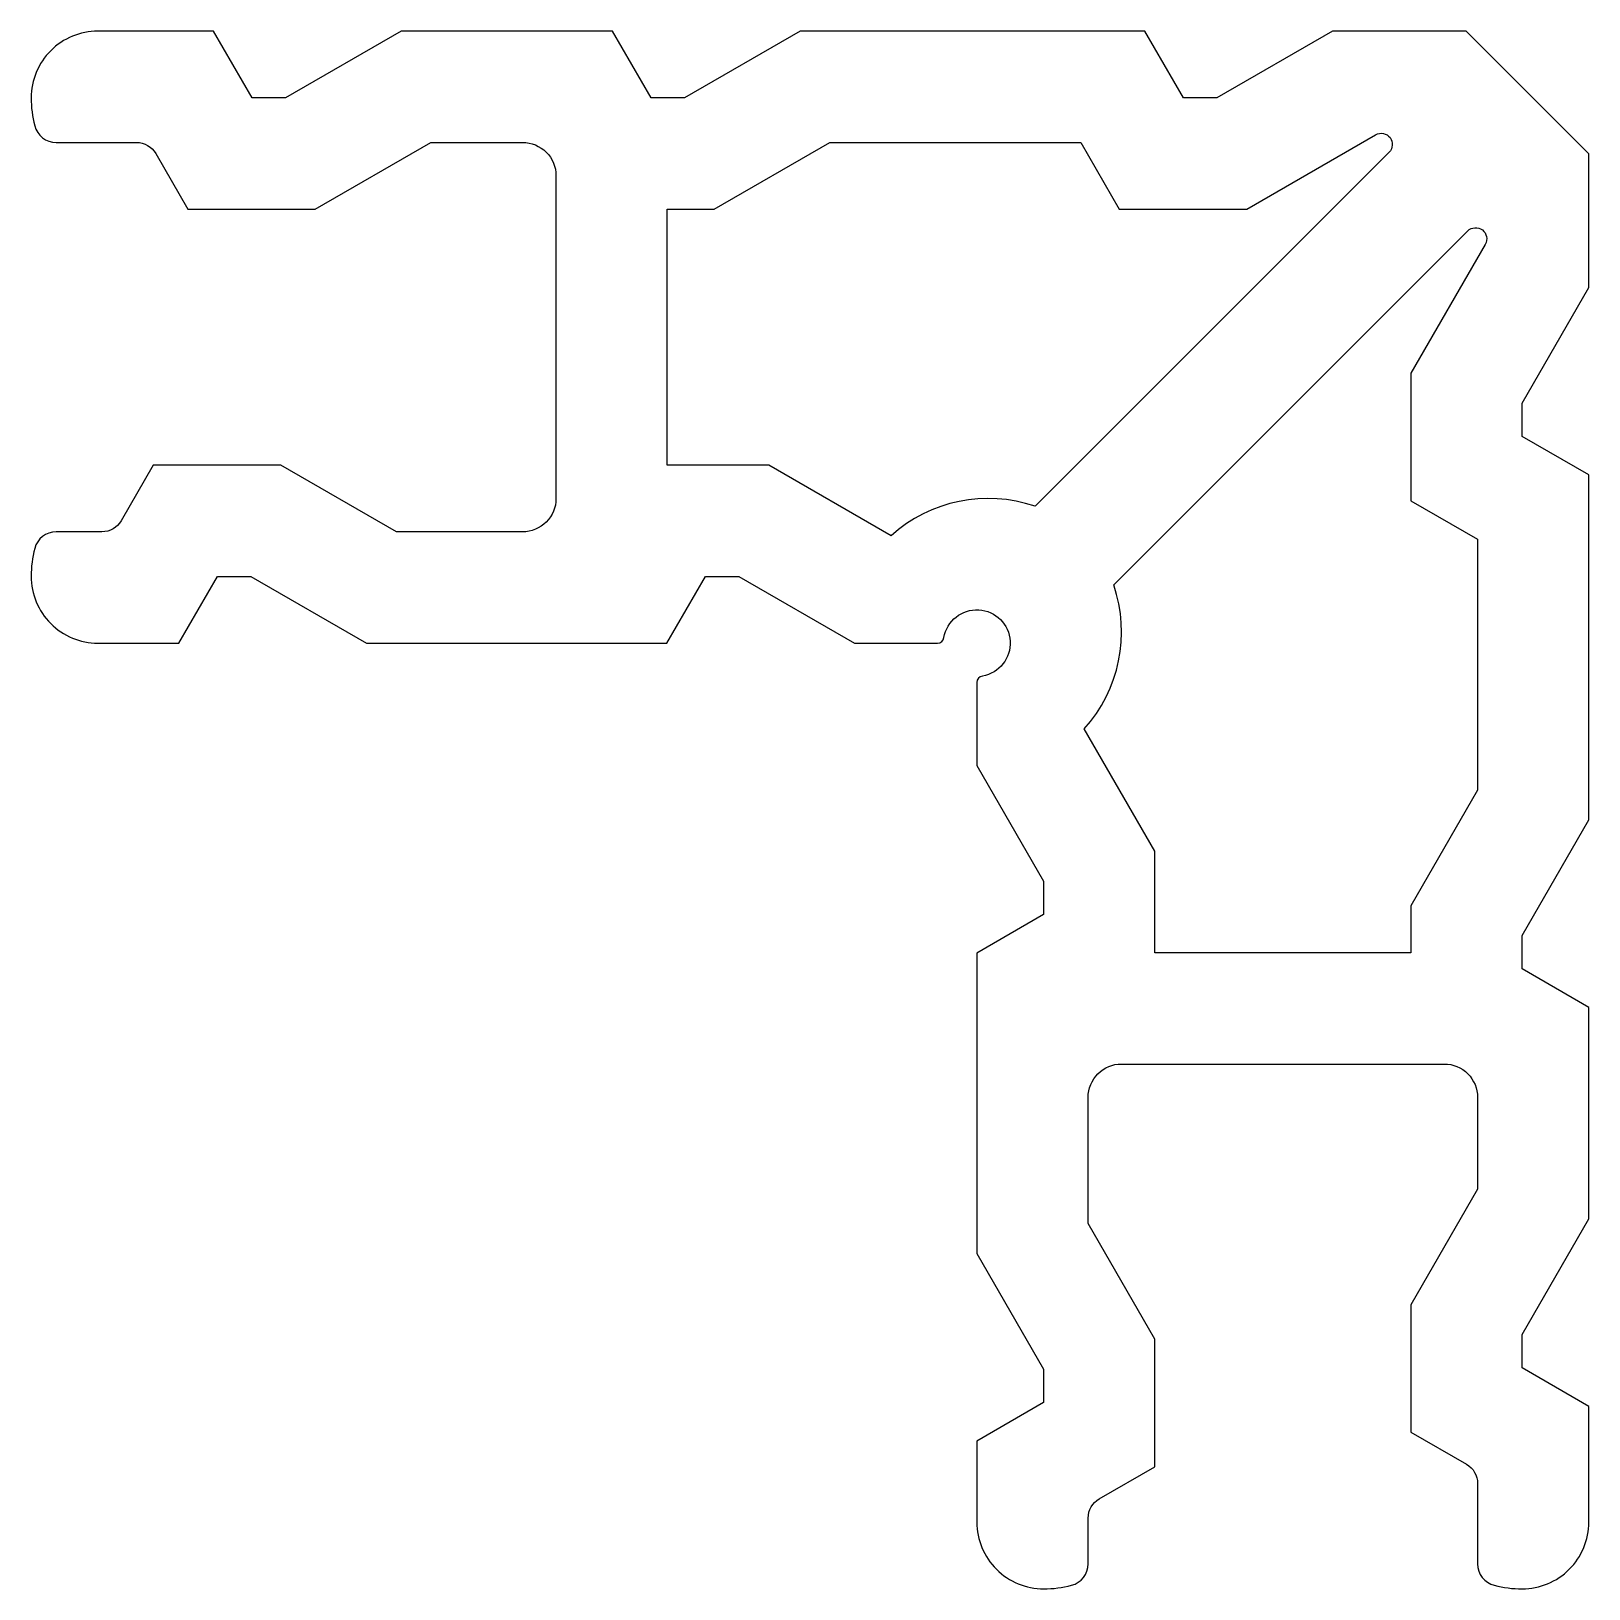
# Model space of a CAD drawing. Extents: x 189.9 to 259.9, y 158.9 to 228.9.
import ezdxf

# ---------------------------------------------------------------- set-up
doc = ezdxf.new("R2010")
doc.units = 0
doc.layers.get('0').update_dxf_attribs({"linetype": 'CONTINUOUS'})

msp = doc.modelspace()

# ---------------------------------------------------------------- linework, layer by layer
for points in [[(232.636, 199.894, 0.365977), (232.386, 199.598), (232.386, 195.873), (235.386, 190.677), (235.386, 189.177), (232.386, 187.445), (232.386, 173.945), (235.386, 168.749), (235.386, 167.249), (232.386, 165.517), (232.386, 161.873, 0.414214), (235.386, 158.873, 0.063254), (236.636, 159.032, 0.341999), (237.386, 160), (237.386, 162.053, -0.267949), (237.886, 162.919), (240.386, 164.362), (240.386, 170.089), (237.386, 175.285), (237.386, 180.958, -0.414214), (238.886, 182.458), (253.386, 182.458, -0.414214), (254.886, 180.958), (254.886, 176.839), (251.886, 171.643), (251.886, 165.917), (254.386, 164.473, -0.267949), (254.886, 163.607), (254.886, 160, 0.341999), (255.636, 159.032, 0.063254), (256.886, 158.873, 0.414214), (259.886, 161.873), (259.886, 167.071), (256.886, 168.803), (256.886, 170.303), (259.886, 175.5), (259.886, 185), (256.886, 186.732), (256.886, 188.232), (259.886, 193.428), (259.886, 208.928), (256.886, 210.66), (256.886, 212.16), (259.886, 217.356), (259.886, 223.356), (254.369, 228.873), (248.369, 228.873), (243.173, 225.873), (241.673, 225.873), (239.94, 228.873), (224.44, 228.873), (219.244, 225.873), (217.744, 225.873), (216.012, 228.873), (206.512, 228.873), (201.316, 225.873), (199.816, 225.873), (198.084, 228.873), (192.886, 228.873, 0.414214), (189.886, 225.873, 0.063254), (190.045, 224.623, 0.341999), (191.013, 223.873), (194.62, 223.873, -0.267949), (195.486, 223.373), (196.929, 220.873), (202.656, 220.873), (207.852, 223.873), (211.971, 223.873, -0.414214), (213.471, 222.373), (213.471, 207.873, -0.414214), (211.971, 206.373), (206.297, 206.373), (201.101, 209.373), (195.375, 209.373), (193.931, 206.873, -0.267949), (193.065, 206.373), (191.013, 206.373, 0.341999), (190.045, 205.623, 0.063254), (189.886, 204.373, 0.414214), (192.886, 201.373), (196.529, 201.373), (198.261, 204.373), (199.761, 204.373), (204.958, 201.373), (218.458, 201.373), (220.19, 204.373), (221.69, 204.373), (226.886, 201.373), (230.611, 201.373, 0.365977), (230.907, 201.623, -1.937711)], [(244.512, 220.873), (250.304, 224.217, -0.876976), (250.908, 223.431), (234.998, 207.521, 0.272816), (228.53, 206.198), (223.029, 209.373), (218.471, 209.373), (218.471, 220.873), (220.584, 220.873), (225.78, 223.873), (237.054, 223.873), (238.786, 220.873)], [(237.21, 197.517, 0.272816), (238.533, 203.985), (254.443, 219.895, -0.876976), (255.23, 219.291), (251.886, 213.5), (251.886, 207.773), (254.886, 206.041), (254.886, 194.768), (251.886, 189.571), (251.886, 187.458), (240.386, 187.458), (240.386, 192.017)]]:
    msp.add_lwpolyline(points, format="xyb", close=True)

doc.saveas('drawing.dxf')
